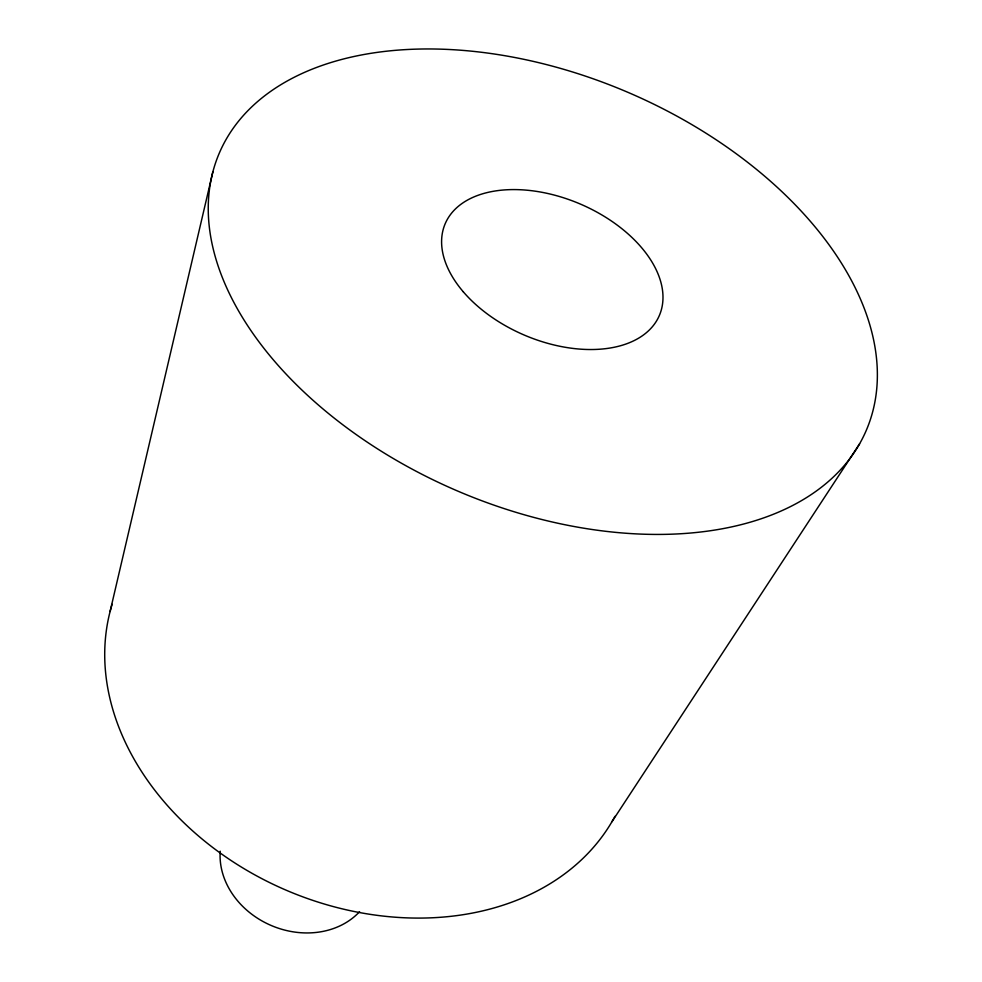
<?xml version="1.0" encoding="UTF-8"?>
<svg xmlns="http://www.w3.org/2000/svg" width="982" height="982" viewBox="0 0 982 982"><rect width="100%" height="100%" fill="white"/><g stroke="black" fill="none" stroke-linecap="round" stroke-linejoin="round"><path stroke-width="1.47" d="M110.094 611.479L212.91 171.678M611.958 821.713L859.581 443.839A351.949 216.776 23.2 0 0 477.633 51.825A351.949 216.776 23.2 0 0 291.188 379.42A351.949 216.776 23.2 0 0 859.581 443.839M359.596 911.664A79.198 66.776 23.2 0 1 270.774 925.302A79.198 66.776 23.2 0 1 220.226 851.198M614.965 816.337A273.647 211.842 23.2 0 1 288.18 891.055A273.647 211.842 23.2 0 1 112.12 604.323M463.369 291.9A116.502 71.256 23.2 0 0 653.852 324.882A116.502 71.256 23.2 0 0 539.646 191.883A116.502 71.256 23.2 0 0 463.369 291.9"/></g></svg>
